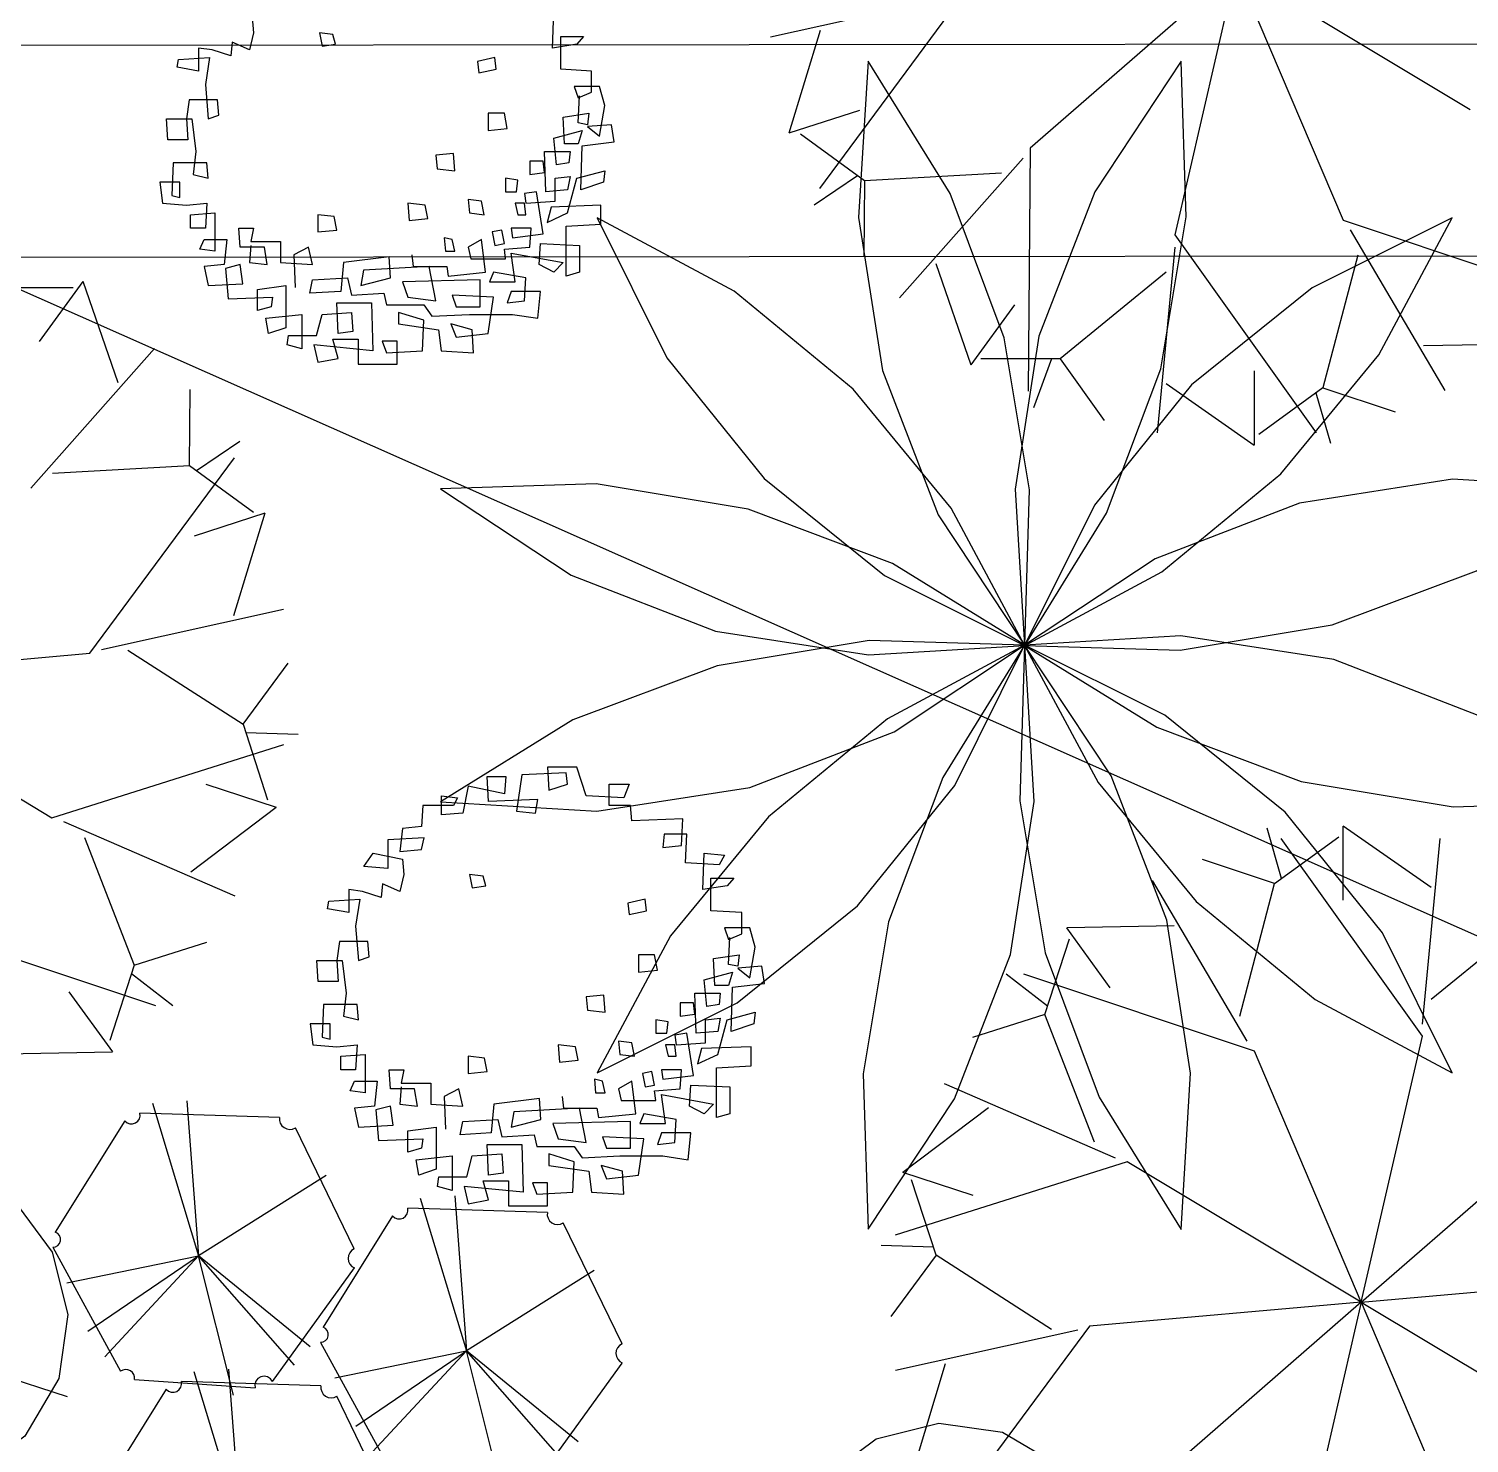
# Model space of a CAD drawing. Header units: millimetres. Extents: x 14950 to 15746, y 1103 to 1809.
# Drawn here: x 15449.818 to 15452.535, y 1468.151 to 1470.82 of the extents above; entities that cross this region are included whole.
import ezdxf
from ezdxf.xclip import XClip

# ---------------------------------------------------------------- set-up
doc = ezdxf.new("R2010")
doc.units = ezdxf.units.MM
doc.header["$LTSCALE"] = 10
doc.header["$MEASUREMENT"] = 0
doc.header["$XCLIPFRAME"] = 2
doc.layers.add('TZ-BASE', color=253, linetype='Continuous')

# ---------------------------------------------------------------- blocks, each defined once
blk = doc.blocks.new('JD-DGHCDGH7DFXH')
at = {"layer": 'TZ-BASE'}
for p, q in [((403.9344, -2.9129), (422.6982, -11.2342)), ((414.7624, -6.0924), (414.3739, -6.4306)), ((414.7624, -6.0924), (414.6469, -6.5943)), ((414.7624, -6.0924), (414.964, -6.5663)), ((414.7624, -6.0924), (415.204, -6.3573)), ((414.2493, -6.1377), (413.9766, -6.5066)), ((414.2275, -6.1448), (413.8839, -6.2212)), ((400.0113, -6.2471), (469.9112, -6.1855)), ((412.9062, -6.1838), (412.9087, -6.2127)), ((413.4728, -6.2416), (413.4753, -6.173)), ((412.9087, -6.2127), (412.9011, -6.2452)), ((413.0579, -6.2163), (413.0327, -6.2127)), ((413.0327, -6.2127), (413.0377, -6.238)), ((413.063, -6.2344), (413.0579, -6.2163)), ((413.488, -6.2199), (413.531, -6.2199)), ((413.488, -6.2814), (413.488, -6.2199)), ((413.531, -6.2199), (413.5183, -6.2344)), ((413.9775, -6.2087), (413.9186, -6.4025)), ((412.8303, -6.2452), (412.805, -6.2416)), ((412.805, -6.2416), (412.805, -6.285)), ((412.8657, -6.2561), (412.8303, -6.2452)), ((412.8682, -6.2308), (412.8657, -6.2561)), ((412.9011, -6.2452), (412.8682, -6.2308)), ((413.0377, -6.238), (413.063, -6.2344)), ((413.5183, -6.2344), (413.4728, -6.2416)), ((412.7645, -6.2778), (412.7671, -6.2633)), ((412.7671, -6.2633), (412.8252, -6.2597)), ((412.8252, -6.2597), (412.8177, -6.3103)), ((413.364, -6.2597), (413.3311, -6.2669)), ((413.3311, -6.2669), (413.3337, -6.2886)), ((413.3665, -6.2814), (413.364, -6.2597)), ((412.805, -6.285), (412.7645, -6.2778)), ((413.3337, -6.2886), (413.3665, -6.2814)), ((413.5461, -6.285), (413.488, -6.2814)), ((413.5461, -6.3248), (413.5461, -6.285)), ((412.8177, -6.3103), (412.8227, -6.3754)), ((413.5133, -6.3139), (413.5208, -6.3356)), ((413.5613, -6.3139), (413.5133, -6.3139)), ((413.5208, -6.3356), (413.5461, -6.3248)), ((413.5714, -6.3501), (413.5613, -6.3139)), ((412.7873, -6.3392), (412.7822, -6.3754)), ((412.8404, -6.3392), (412.7873, -6.3392)), ((412.8429, -6.3681), (412.8404, -6.3392)), ((413.5208, -6.3826), (413.5234, -6.332)), ((413.5613, -6.4079), (413.5714, -6.3501)), ((412.7443, -6.3754), (412.7924, -6.3754)), ((412.7468, -6.4151), (412.7443, -6.3754)), ((412.7822, -6.3754), (412.7848, -6.4151)), ((412.7924, -6.3754), (412.7999, -6.4368)), ((412.8227, -6.3754), (412.8429, -6.3681)), ((413.3817, -6.3645), (413.3514, -6.3645)), ((413.3514, -6.3645), (413.3514, -6.3971)), ((413.3868, -6.3934), (413.3817, -6.3645)), ((413.493, -6.3718), (413.5411, -6.3645)), ((413.4955, -6.4224), (413.493, -6.3718)), ((413.5385, -6.3862), (413.5208, -6.3826)), ((413.5411, -6.3645), (413.5385, -6.3862)), ((414.0516, -6.3593), (413.9186, -6.4025)), ((413.3514, -6.3971), (413.3868, -6.3934)), ((413.4753, -6.4115), (413.5284, -6.3971)), ((413.4804, -6.4621), (413.4753, -6.4115)), ((413.5284, -6.3971), (413.5208, -6.4224)), ((413.5841, -6.3862), (413.5385, -6.3898)), ((413.5385, -6.3898), (413.5613, -6.4079)), ((413.5891, -6.4187), (413.5841, -6.3862)), ((414.0613, -6.4922), (413.9402, -6.4042)), ((412.7848, -6.4151), (412.7468, -6.4151)), ((412.7999, -6.4368), (412.7949, -6.4802)), ((413.2856, -6.4404), (413.2527, -6.444)), ((413.2881, -6.473), (413.2856, -6.4404)), ((413.4576, -6.4368), (413.5057, -6.4368)), ((413.4601, -6.5127), (413.4576, -6.4368)), ((413.5208, -6.4224), (413.4955, -6.4224)), ((413.5057, -6.4368), (413.5031, -6.4585)), ((413.5259, -6.5091), (413.5284, -6.426)), ((413.5284, -6.426), (413.5891, -6.4187)), ((414.3739, -6.4306), (414.3701, -6.8893)), ((412.7569, -6.4585), (412.7544, -6.52)), ((412.8202, -6.4585), (412.7569, -6.4585)), ((412.8227, -6.4874), (412.8202, -6.4585)), ((413.2527, -6.444), (413.2552, -6.4694)), ((413.4551, -6.4549), (413.4298, -6.4549)), ((413.4298, -6.4549), (413.4298, -6.4802)), ((413.4576, -6.4766), (413.4551, -6.4549)), ((413.5031, -6.4585), (413.4804, -6.4621)), ((414.3604, -6.4491), (414.1274, -6.713)), ((412.7316, -6.4947), (412.7367, -6.5344)), ((412.7696, -6.4947), (412.7316, -6.4947)), ((412.7696, -6.5236), (412.7696, -6.4947)), ((412.7949, -6.4802), (412.8227, -6.4874)), ((413.2552, -6.4694), (413.2881, -6.473)), ((413.407, -6.491), (413.3842, -6.4874)), ((413.3842, -6.4874), (413.3842, -6.5127)), ((413.4045, -6.5127), (413.407, -6.491)), ((413.4298, -6.4802), (413.4576, -6.4766)), ((413.4778, -6.4874), (413.5057, -6.4838)), ((413.4778, -6.5308), (413.4778, -6.4874)), ((413.5057, -6.4838), (413.5006, -6.5091)), ((413.5006, -6.5525), (413.5183, -6.4874)), ((413.5183, -6.4874), (413.5714, -6.473)), ((413.5689, -6.4947), (413.5259, -6.5091)), ((413.5714, -6.473), (413.5689, -6.4947)), ((414.048, -6.4825), (413.9664, -6.538)), ((414.0613, -6.4922), (414.0601, -6.6357)), ((414.3196, -6.4775), (414.0613, -6.4922)), ((412.7544, -6.52), (412.7696, -6.5236)), ((413.3842, -6.5127), (413.4045, -6.5127)), ((413.4424, -6.5127), (413.4197, -6.5163)), ((413.4197, -6.5163), (413.4222, -6.5344)), ((413.4551, -6.5922), (413.4424, -6.5127)), ((413.5006, -6.5091), (413.4601, -6.5127)), ((412.7367, -6.5344), (412.7822, -6.538)), ((412.7822, -6.538), (412.8202, -6.5344)), ((412.8202, -6.5344), (412.8177, -6.5814)), ((413.2325, -6.538), (413.1996, -6.5344)), ((413.1996, -6.5344), (413.2021, -6.5669)), ((413.2375, -6.5633), (413.2325, -6.538)), ((413.3387, -6.5308), (413.3134, -6.5272)), ((413.3134, -6.5272), (413.316, -6.5525)), ((413.3438, -6.5561), (413.3387, -6.5308)), ((413.4197, -6.5344), (413.402, -6.5344)), ((413.402, -6.5344), (413.407, -6.5561)), ((413.4222, -6.5561), (413.4197, -6.5344)), ((413.4222, -6.5344), (413.4778, -6.5308)), ((413.4703, -6.5416), (413.4627, -6.5706)), ((413.5638, -6.538), (413.4703, -6.5416)), ((413.5638, -6.5742), (413.5638, -6.538)), ((412.7898, -6.5561), (412.8354, -6.5525)), ((412.7898, -6.5814), (412.7898, -6.5561)), ((412.8354, -6.5525), (412.8354, -6.6248)), ((413.0605, -6.5597), (413.0301, -6.5561)), ((413.0301, -6.5561), (413.0301, -6.5886)), ((413.0655, -6.585), (413.0605, -6.5597)), ((413.2021, -6.5669), (413.2375, -6.5633)), ((413.316, -6.5525), (413.3438, -6.5561)), ((413.407, -6.5561), (413.4222, -6.5561)), ((413.4627, -6.5706), (413.5006, -6.5525)), ((413.4981, -6.5778), (413.5638, -6.5742)), ((414.964, -6.5663), (415.3991, -6.7117)), ((400.0116, -6.6471), (469.9116, -6.5855)), ((412.8177, -6.5814), (412.7898, -6.5814)), ((412.8075, -6.6212), (412.8151, -6.6031)), ((412.8151, -6.6031), (412.8581, -6.6031)), ((412.8581, -6.6031), (412.8531, -6.6501)), ((412.8809, -6.5814), (412.9087, -6.5814)), ((412.8834, -6.6175), (412.8809, -6.5814)), ((412.9087, -6.5814), (412.9037, -6.6067)), ((413.0301, -6.5886), (413.0655, -6.585)), ((413.2831, -6.6031), (413.2679, -6.5995)), ((413.2679, -6.5995), (413.2704, -6.6248)), ((413.2881, -6.6248), (413.2831, -6.6031)), ((413.3387, -6.6031), (413.3134, -6.6175)), ((413.3463, -6.6645), (413.3387, -6.6031)), ((413.3767, -6.585), (413.359, -6.5886)), ((413.359, -6.5886), (413.364, -6.6139)), ((413.3817, -6.6103), (413.3767, -6.585)), ((413.3944, -6.5814), (413.3969, -6.5995)), ((413.4323, -6.5814), (413.3944, -6.5814)), ((413.3969, -6.5995), (413.4551, -6.5922)), ((413.4298, -6.6175), (413.4323, -6.5814)), ((413.4981, -6.6718), (413.4981, -6.5778)), ((414.6469, -6.5943), (414.9135, -6.9677)), ((414.9775, -6.5849), (415.1563, -6.8881)), ((412.8354, -6.6248), (412.8075, -6.6212)), ((412.9289, -6.6175), (412.8834, -6.6175)), ((412.9037, -6.6139), (412.9011, -6.6465)), ((412.9037, -6.6067), (412.9593, -6.6067)), ((412.934, -6.6501), (412.9289, -6.6175)), ((412.9593, -6.6067), (412.9593, -6.6465)), ((413.0124, -6.6175), (412.9846, -6.632)), ((413.02, -6.6501), (413.0124, -6.6175)), ((413.2704, -6.6248), (413.2881, -6.6248)), ((413.3134, -6.6175), (413.3185, -6.6392)), ((413.364, -6.6139), (413.3817, -6.6103)), ((413.3817, -6.6212), (413.4298, -6.6175)), ((413.3842, -6.6392), (413.3817, -6.6212)), ((413.3944, -6.6284), (413.493, -6.6465)), ((413.402, -6.6826), (413.3944, -6.6284)), ((413.4475, -6.6501), (413.45, -6.6103)), ((413.45, -6.6103), (413.5234, -6.6139)), ((413.5234, -6.6139), (413.5234, -6.6645)), ((414.6469, -6.6173), (414.6134, -6.9677)), ((412.8531, -6.6501), (412.8151, -6.6537)), ((412.8151, -6.6537), (412.8227, -6.6898)), ((412.8834, -6.6501), (412.8556, -6.6573)), ((412.8556, -6.6573), (412.8607, -6.7151)), ((412.8885, -6.6862), (412.8834, -6.6501)), ((412.9011, -6.6465), (412.934, -6.6501)), ((412.9593, -6.6465), (413.02, -6.6501)), ((412.9846, -6.632), (412.9871, -6.6935)), ((413.0782, -6.6465), (413.0731, -6.7007)), ((413.1642, -6.6356), (413.0782, -6.6465)), ((413.2401, -6.6537), (413.1161, -6.6609)), ((413.1667, -6.6754), (413.1642, -6.6356)), ((413.2072, -6.632), (413.2097, -6.6537)), ((413.2097, -6.6537), (413.273, -6.6537)), ((413.2527, -6.7188), (413.2401, -6.6537)), ((413.273, -6.6537), (413.2755, -6.6718)), ((413.3185, -6.6392), (413.3842, -6.6392)), ((413.4753, -6.6645), (413.4475, -6.6501)), ((413.493, -6.6465), (413.4753, -6.6645)), ((414.1958, -6.6479), (414.2621, -6.8392)), ((414.9918, -6.6325), (414.926, -6.8826)), ((412.5047, -6.7952), (412.5869, -6.6821)), ((412.6531, -6.8735), (412.5869, -6.6821)), ((413.0149, -6.7043), (413.02, -6.679)), ((413.02, -6.679), (413.0858, -6.6754)), ((413.0858, -6.6754), (413.0934, -6.7079)), ((413.1161, -6.6609), (413.1111, -6.6898)), ((413.1111, -6.6898), (413.1667, -6.6754)), ((413.3362, -6.679), (413.1895, -6.6826)), ((413.1895, -6.6826), (413.1996, -6.7115)), ((413.2755, -6.6718), (413.3463, -6.6645)), ((413.3362, -6.7296), (413.3362, -6.679)), ((413.3615, -6.6645), (413.3539, -6.6826)), ((413.3539, -6.6826), (413.402, -6.6826)), ((413.4222, -6.6754), (413.3615, -6.6645)), ((413.4197, -6.7188), (413.4222, -6.6754)), ((413.5234, -6.6645), (413.4981, -6.6718)), ((414.6305, -6.6642), (414.4302, -6.8279)), ((412.4187, -6.6934), (412.5684, -6.6934)), ((412.8227, -6.6898), (412.8885, -6.6862)), ((412.8607, -6.7151), (412.9441, -6.7115)), ((412.9163, -6.6971), (412.9694, -6.6898)), ((412.9163, -6.7368), (412.9163, -6.6971)), ((412.9441, -6.7115), (412.9416, -6.7296)), ((412.9694, -6.6898), (412.9694, -6.7694)), ((413.0731, -6.7007), (413.0149, -6.7043)), ((413.0934, -6.7079), (413.1541, -6.7043)), ((413.1541, -6.7043), (413.1591, -6.726)), ((413.1996, -6.7115), (413.2527, -6.7188)), ((413.2831, -6.7079), (413.2907, -6.7296)), ((413.3615, -6.7115), (413.2831, -6.7079)), ((413.3514, -6.7802), (413.3615, -6.7115)), ((413.3944, -6.7007), (413.3868, -6.7224)), ((413.45, -6.7007), (413.3944, -6.7007)), ((413.445, -6.7513), (413.45, -6.7007)), ((412.9416, -6.7296), (412.9163, -6.7368)), ((413.0655, -6.7224), (413.1313, -6.7224)), ((413.0681, -6.7802), (413.0655, -6.7224)), ((413.1313, -6.7224), (413.1338, -6.8127)), ((413.1591, -6.726), (413.23, -6.726)), ((413.23, -6.726), (413.2451, -6.7477)), ((413.2907, -6.7296), (413.3362, -6.7296)), ((413.3868, -6.7224), (413.4197, -6.7188)), ((414.3442, -6.7261), (414.2621, -6.8392)), ((412.9315, -6.7513), (412.9998, -6.7441)), ((412.9365, -6.7802), (412.9315, -6.7513)), ((412.9998, -6.7441), (412.9998, -6.8091)), ((413.0276, -6.7838), (413.0377, -6.7441)), ((413.0377, -6.7441), (413.0934, -6.7404)), ((413.0934, -6.7404), (413.0959, -6.7766)), ((413.1819, -6.7404), (413.1819, -6.7621)), ((413.23, -6.7549), (413.1819, -6.7404)), ((413.1819, -6.7621), (413.2578, -6.773)), ((413.2274, -6.8127), (413.23, -6.7549)), ((413.2451, -6.7477), (413.316, -6.7441)), ((413.2805, -6.7621), (413.2907, -6.7874)), ((413.321, -6.773), (413.2805, -6.7621)), ((413.316, -6.7441), (413.3969, -6.7441)), ((413.3969, -6.7441), (413.445, -6.7513)), ((412.9694, -6.7694), (412.9365, -6.7802)), ((412.9719, -6.8019), (412.9745, -6.7838)), ((412.9745, -6.7838), (413.0276, -6.7838)), ((413.0579, -6.791), (413.106, -6.791)), ((413.0681, -6.8272), (413.0579, -6.791)), ((413.0959, -6.7766), (413.0681, -6.7802)), ((413.106, -6.791), (413.106, -6.838)), ((413.2578, -6.773), (413.2628, -6.8127)), ((413.2907, -6.7874), (413.3514, -6.7802)), ((413.3235, -6.8164), (413.321, -6.773)), ((412.4885, -7.0722), (412.7216, -6.8084)), ((412.9998, -6.8091), (412.9719, -6.8019)), ((413.0225, -6.8019), (413.0301, -6.8344)), ((413.1338, -6.8127), (413.0225, -6.8019)), ((413.1515, -6.7947), (413.1591, -6.8164)), ((413.1794, -6.7947), (413.1515, -6.7947)), ((413.1591, -6.8164), (413.2274, -6.8127)), ((413.1794, -6.838), (413.1794, -6.7947)), ((413.2628, -6.8127), (413.3235, -6.8164)), ((415.1156, -6.8029), (415.3181, -6.799)), ((413.0301, -6.8344), (413.0681, -6.8272)), ((413.106, -6.838), (413.1794, -6.838)), ((414.4302, -6.8279), (414.2805, -6.8279)), ((414.4138, -6.8279), (414.3803, -6.9208)), ((414.4302, -6.8279), (414.5136, -6.9447)), ((414.6305, -6.8748), (414.7966, -6.9907)), ((414.7966, -6.8509), (414.7966, -6.9907)), ((412.7876, -7.0292), (412.7888, -6.8856)), ((414.926, -6.8826), (414.8049, -6.9706)), ((414.9127, -6.8923), (414.9402, -6.9871)), ((414.926, -6.8826), (415.0621, -6.9281)), ((412.8009, -7.0388), (412.8826, -6.9833)), ((412.5293, -7.0439), (412.7876, -7.0292)), ((412.5996, -7.3837), (412.8723, -7.0147)), ((412.7876, -7.0292), (412.9087, -7.1171)), ((412.7974, -7.162), (412.9303, -7.1188)), ((412.8715, -7.3126), (412.9303, -7.1188)), ((412.6214, -7.3766), (412.9651, -7.3001)), ((412.0866, -7.429), (412.5996, -7.3837)), ((412.6711, -7.3777), (412.8887, -7.5176)), ((412.8887, -7.5176), (412.974, -7.4022)), ((412.0866, -7.429), (412.5282, -7.6939)), ((412.8887, -7.5176), (412.935, -7.6599)), ((412.8938, -7.5332), (412.9925, -7.5363)), ((412.5282, -7.6939), (412.9657, -7.5557)), ((413.4629, -7.5984), (413.4655, -7.6417)), ((413.5186, -7.5984), (413.4629, -7.5984)), ((413.5363, -7.6526), (413.5186, -7.5984)), ((412.8185, -7.6308), (412.9515, -7.674)), ((413.3137, -7.6345), (413.3036, -7.6851)), ((413.382, -7.649), (413.3137, -7.6345)), ((413.3491, -7.6164), (413.3845, -7.6164)), ((413.3517, -7.6634), (413.3491, -7.6164)), ((413.3845, -7.6164), (413.382, -7.649)), ((413.4149, -7.6128), (413.4048, -7.6815)), ((413.4984, -7.6092), (413.4149, -7.6128)), ((413.4655, -7.6417), (413.5009, -7.6309)), ((413.5009, -7.6309), (413.4984, -7.6092)), ((413.5793, -7.6309), (413.6172, -7.6309)), ((413.5793, -7.6707), (413.5793, -7.6309)), ((413.6172, -7.6309), (413.6071, -7.6562)), ((413.2631, -7.6526), (413.2935, -7.6562)), ((413.2631, -7.6887), (413.2631, -7.6526)), ((413.2935, -7.6562), (413.2859, -7.6707)), ((413.4452, -7.6598), (413.3517, -7.6634)), ((413.4402, -7.6851), (413.4452, -7.6598)), ((413.6071, -7.6562), (413.5363, -7.6526)), ((412.79, -7.7962), (412.9515, -7.674)), ((413.2277, -7.6707), (413.2252, -7.7104)), ((413.2859, -7.6707), (413.2277, -7.6707)), ((413.3036, -7.6851), (413.2631, -7.6887)), ((413.4048, -7.6815), (413.4402, -7.6851)), ((413.6198, -7.6707), (413.5793, -7.6707)), ((413.6223, -7.6996), (413.6198, -7.6707)), ((412.5501, -7.701), (412.873, -7.8411)), ((413.1898, -7.714), (413.1847, -7.7574)), ((413.2252, -7.7104), (413.1898, -7.714)), ((413.7184, -7.696), (413.6223, -7.6996)), ((413.7159, -7.7466), (413.7184, -7.696)), ((414.8481, -7.8084), (414.8206, -7.7136)), ((414.9642, -7.8498), (414.9642, -7.71)), ((415.1303, -7.8259), (414.9642, -7.71)), ((412.5896, -7.7311), (412.6834, -7.9721)), ((413.2302, -7.7321), (413.1619, -7.7357)), ((413.1619, -7.7357), (413.1619, -7.7899)), ((413.2252, -7.7538), (413.2302, -7.7321)), ((413.683, -7.7249), (413.6805, -7.7502)), ((413.726, -7.7249), (413.683, -7.7249)), ((413.7235, -7.7791), (413.726, -7.7249)), ((414.8349, -7.818), (414.956, -7.73)), ((415.1139, -8.1064), (414.8473, -7.733)), ((415.1139, -8.0834), (415.1474, -7.733)), ((413.1164, -7.7863), (413.1341, -7.761)), ((413.1341, -7.761), (413.1898, -7.7719)), ((413.1847, -7.7574), (413.2252, -7.7538)), ((413.1898, -7.7719), (413.1923, -7.8008)), ((413.6805, -7.7502), (413.7159, -7.7466)), ((413.7564, -7.8297), (413.7589, -7.761)), ((413.7589, -7.761), (413.7968, -7.7646)), ((413.7968, -7.7646), (413.7867, -7.7827)), ((413.1619, -7.7899), (413.1164, -7.7863)), ((413.7867, -7.7827), (413.7235, -7.7791)), ((414.8349, -7.818), (414.6987, -7.7726)), ((413.1518, -7.8189), (413.1493, -7.8442)), ((413.1847, -7.8333), (413.1518, -7.8189)), ((413.1923, -7.8008), (413.1847, -7.8333)), ((413.3415, -7.8044), (413.3162, -7.8008)), ((413.3162, -7.8008), (413.3213, -7.8261)), ((413.3213, -7.8261), (413.3466, -7.8225)), ((413.3466, -7.8225), (413.3415, -7.8044)), ((413.8019, -7.8225), (413.7564, -7.8297)), ((413.7715, -7.808), (413.8145, -7.808)), ((413.7715, -7.8695), (413.7715, -7.808)), ((413.8145, -7.808), (413.8019, -7.8225)), ((414.7834, -8.1158), (414.6045, -7.8126)), ((414.7691, -8.0682), (414.8349, -7.818)), ((413.0481, -7.8658), (413.0506, -7.8514)), ((413.0506, -7.8514), (413.1088, -7.8478)), ((413.1139, -7.8333), (413.0886, -7.8297)), ((413.0886, -7.8297), (413.0886, -7.8731)), ((413.1088, -7.8478), (413.1012, -7.8984)), ((413.1493, -7.8442), (413.1139, -7.8333)), ((413.6476, -7.8478), (413.6147, -7.855)), ((413.6501, -7.8695), (413.6476, -7.8478)), ((413.0886, -7.8731), (413.0481, -7.8658)), ((413.6147, -7.855), (413.6172, -7.8767)), ((413.6172, -7.8767), (413.6501, -7.8695)), ((413.8297, -7.8731), (413.7715, -7.8695)), ((413.8297, -7.9128), (413.8297, -7.8731)), ((415.1303, -8.0365), (415.3306, -7.8728)), ((412.2882, -7.9029), (412.7233, -8.0483)), ((413.1012, -7.8984), (413.1063, -7.9634)), ((413.7968, -7.902), (413.8044, -7.9237)), ((413.8449, -7.902), (413.7968, -7.902)), ((413.855, -7.9381), (413.8449, -7.902)), ((414.6452, -7.8978), (414.4428, -7.9017)), ((414.5249, -8.0148), (414.4428, -7.9017)), ((412.6834, -7.9721), (412.8203, -7.9289)), ((413.0709, -7.9273), (413.0658, -7.9634)), ((413.124, -7.9273), (413.0709, -7.9273)), ((413.1265, -7.9562), (413.124, -7.9273)), ((413.8044, -7.9237), (413.8297, -7.9128)), ((413.8044, -7.9707), (413.807, -7.9201)), ((414.4016, -8.0651), (414.4478, -7.9228)), ((413.1063, -7.9634), (413.1265, -7.9562)), ((413.6653, -7.9526), (413.635, -7.9526)), ((413.635, -7.9526), (413.635, -7.9851)), ((413.6704, -7.9815), (413.6653, -7.9526)), ((413.7766, -7.9598), (413.8247, -7.9526)), ((413.7791, -8.0104), (413.7766, -7.9598)), ((413.8247, -7.9526), (413.8221, -7.9743)), ((413.8449, -7.996), (413.855, -7.9381)), ((412.6834, -7.9721), (412.6372, -8.1145)), ((412.6784, -7.9878), (412.7563, -8.0483)), ((413.0279, -7.9634), (413.0759, -7.9634)), ((413.0304, -8.0032), (413.0279, -7.9634)), ((413.0658, -7.9634), (413.0684, -8.0032)), ((413.0759, -7.9634), (413.0835, -8.0249)), ((413.635, -7.9851), (413.6704, -7.9815)), ((413.7589, -7.9996), (413.812, -7.9851)), ((413.8221, -7.9743), (413.8044, -7.9707)), ((413.812, -7.9851), (413.8044, -8.0104)), ((413.8677, -7.9743), (413.8221, -7.9779)), ((413.8221, -7.9779), (413.8449, -7.996)), ((413.8727, -8.0068), (413.8677, -7.9743)), ((414.4067, -8.0495), (414.3287, -7.989)), ((414.7969, -8.1344), (414.3617, -7.989)), ((413.0684, -8.0032), (413.0304, -8.0032)), ((413.764, -8.0502), (413.7589, -7.9996)), ((413.8044, -8.0104), (413.7791, -8.0104)), ((413.8095, -8.0972), (413.812, -8.014)), ((413.812, -8.014), (413.8727, -8.0068)), ((412.5601, -8.0225), (412.6423, -8.1356)), ((413.0835, -8.0249), (413.0785, -8.0683)), ((413.5692, -8.0285), (413.5363, -8.0321)), ((413.5363, -8.0321), (413.5388, -8.0574)), ((413.5717, -8.061), (413.5692, -8.0285)), ((413.7387, -8.043), (413.7134, -8.043)), ((413.7134, -8.043), (413.7134, -8.0683)), ((413.7412, -8.0646), (413.7387, -8.043)), ((413.7412, -8.0249), (413.7892, -8.0249)), ((413.7437, -8.1008), (413.7412, -8.0249)), ((413.7892, -8.0249), (413.7867, -8.0466)), ((413.0405, -8.0466), (413.038, -8.108)), ((413.1038, -8.0466), (413.0405, -8.0466)), ((413.0785, -8.0683), (413.1063, -8.0755)), ((413.1063, -8.0755), (413.1038, -8.0466)), ((413.5388, -8.0574), (413.5717, -8.061)), ((413.7134, -8.0683), (413.7412, -8.0646)), ((413.7867, -8.0466), (413.764, -8.0502)), ((413.8019, -8.0755), (413.855, -8.061)), ((413.855, -8.061), (413.8525, -8.0827)), ((414.4016, -8.0651), (414.2647, -8.1084)), ((414.4954, -8.3062), (414.4016, -8.0651)), ((413.0152, -8.0827), (413.0203, -8.1225)), ((413.0532, -8.0827), (413.0152, -8.0827)), ((413.0532, -8.1116), (413.0532, -8.0827)), ((413.6906, -8.0791), (413.6678, -8.0755)), ((413.6678, -8.0755), (413.6678, -8.1008)), ((413.6881, -8.1008), (413.6906, -8.0791)), ((413.7842, -8.0972), (413.7437, -8.1008)), ((413.7614, -8.0755), (413.7892, -8.0719)), ((413.7614, -8.1189), (413.7614, -8.0755)), ((413.7892, -8.0719), (413.7842, -8.0972)), ((413.7842, -8.1406), (413.8019, -8.0755)), ((413.8525, -8.0827), (413.8095, -8.0972)), ((413.0203, -8.1225), (413.0658, -8.1261)), ((413.038, -8.108), (413.0532, -8.1116)), ((413.0658, -8.1261), (413.1038, -8.1225)), ((413.1038, -8.1225), (413.1012, -8.1695)), ((413.5161, -8.1261), (413.4832, -8.1225)), ((413.4832, -8.1225), (413.4857, -8.155)), ((413.6223, -8.1189), (413.597, -8.1153)), ((413.597, -8.1153), (413.5995, -8.1406)), ((413.6274, -8.1442), (413.6223, -8.1189)), ((413.6678, -8.1008), (413.6881, -8.1008)), ((413.7032, -8.1225), (413.6855, -8.1225)), ((413.6855, -8.1225), (413.6906, -8.1442)), ((413.726, -8.1008), (413.7032, -8.1044)), ((413.7032, -8.1044), (413.7058, -8.1225)), ((413.7058, -8.1442), (413.7032, -8.1225)), ((413.7058, -8.1225), (413.7614, -8.1189)), ((413.7387, -8.1803), (413.726, -8.1008)), ((414.9985, -8.6083), (415.1139, -8.1064)), ((412.4398, -8.1395), (412.6423, -8.1356)), ((413.0734, -8.1442), (413.1189, -8.1406)), ((413.0734, -8.1695), (413.0734, -8.1442)), ((413.1189, -8.1406), (413.1189, -8.2128)), ((413.3441, -8.1478), (413.3137, -8.1442)), ((413.3137, -8.1442), (413.3137, -8.1767)), ((413.3491, -8.1731), (413.3441, -8.1478)), ((413.4857, -8.155), (413.5211, -8.1514)), ((413.5211, -8.1514), (413.5161, -8.1261)), ((413.5995, -8.1406), (413.6274, -8.1442)), ((413.6906, -8.1442), (413.7058, -8.1442)), ((413.7538, -8.1297), (413.7462, -8.1586)), ((413.7462, -8.1586), (413.7842, -8.1406)), ((413.8474, -8.1261), (413.7538, -8.1297)), ((413.8474, -8.1622), (413.8474, -8.1261)), ((414.9985, -8.6083), (414.7969, -8.1344)), ((413.1012, -8.1695), (413.0734, -8.1695)), ((413.1645, -8.1695), (413.1923, -8.1695)), ((413.167, -8.2056), (413.1645, -8.1695)), ((413.1923, -8.1695), (413.1872, -8.1948)), ((413.3137, -8.1767), (413.3491, -8.1731)), ((413.6602, -8.1731), (413.6425, -8.1767)), ((413.6425, -8.1767), (413.6476, -8.202)), ((413.6653, -8.1984), (413.6602, -8.1731)), ((413.678, -8.1695), (413.6805, -8.1875)), ((413.7159, -8.1695), (413.678, -8.1695)), ((413.7134, -8.2056), (413.7159, -8.1695)), ((413.7817, -8.1659), (413.8474, -8.1622)), ((413.7817, -8.2598), (413.7817, -8.1659)), ((413.0911, -8.2092), (413.0987, -8.1912)), ((413.0987, -8.1912), (413.1417, -8.1912)), ((413.1417, -8.1912), (413.1366, -8.2381)), ((413.2125, -8.2056), (413.167, -8.2056)), ((413.1872, -8.202), (413.1847, -8.2345)), ((413.1872, -8.1948), (413.2429, -8.1948)), ((413.2176, -8.2381), (413.2125, -8.2056)), ((413.2429, -8.1948), (413.2429, -8.2345)), ((413.296, -8.2056), (413.2682, -8.2201)), ((413.3036, -8.2381), (413.296, -8.2056)), ((413.5667, -8.1912), (413.5515, -8.1875)), ((413.5515, -8.1875), (413.554, -8.2128)), ((413.5717, -8.2128), (413.5667, -8.1912)), ((413.6223, -8.1912), (413.597, -8.2056)), ((413.597, -8.2056), (413.6021, -8.2273)), ((413.6299, -8.2526), (413.6223, -8.1912)), ((413.6476, -8.202), (413.6653, -8.1984)), ((413.6653, -8.2092), (413.7134, -8.2056)), ((413.6805, -8.1875), (413.7387, -8.1803)), ((413.7311, -8.2381), (413.7336, -8.1984)), ((413.7336, -8.1984), (413.807, -8.202)), ((413.807, -8.202), (413.807, -8.2526)), ((414.535, -8.3363), (414.212, -8.1962)), ((412.7179, -8.2323), (412.805, -8.5208)), ((412.7827, -8.228), (412.805, -8.5208)), ((413.1189, -8.2128), (413.0911, -8.2092)), ((413.2682, -8.2201), (413.2707, -8.2815)), ((413.4478, -8.2237), (413.3618, -8.2345)), ((413.4503, -8.2634), (413.4478, -8.2237)), ((413.4908, -8.2201), (413.4933, -8.2418)), ((413.554, -8.2128), (413.5717, -8.2128)), ((413.6021, -8.2273), (413.6678, -8.2273)), ((413.6678, -8.2273), (413.6653, -8.2092)), ((413.678, -8.2165), (413.7766, -8.2345)), ((413.6855, -8.2707), (413.678, -8.2165)), ((412.9575, -8.2594), (412.6942, -8.2515)), ((413.1366, -8.2381), (413.0987, -8.2418)), ((413.0987, -8.2418), (413.1063, -8.2779)), ((413.167, -8.2381), (413.1392, -8.2454)), ((413.1392, -8.2454), (413.1442, -8.3032)), ((413.1721, -8.2743), (413.167, -8.2381)), ((413.1847, -8.2345), (413.2176, -8.2381)), ((413.2429, -8.2345), (413.3036, -8.2381)), ((413.3618, -8.2345), (413.3567, -8.2888)), ((413.3997, -8.249), (413.3947, -8.2779)), ((413.5237, -8.2418), (413.3997, -8.249)), ((413.4933, -8.2418), (413.5565, -8.2418)), ((413.5363, -8.3068), (413.5237, -8.2418)), ((413.5565, -8.2418), (413.5591, -8.2598)), ((413.5591, -8.2598), (413.6299, -8.2526)), ((413.6451, -8.2526), (413.6375, -8.2707)), ((413.7058, -8.2634), (413.6451, -8.2526)), ((413.7589, -8.2526), (413.7311, -8.2381)), ((413.7766, -8.2345), (413.7589, -8.2526)), ((413.807, -8.2526), (413.7817, -8.2598)), ((414.2951, -8.2411), (414.1336, -8.3633)), ((412.6657, -8.2658), (412.5345, -8.4761)), ((413.0985, -8.5075), (412.9874, -8.2791)), ((413.1063, -8.2779), (413.1721, -8.2743)), ((413.1999, -8.2851), (413.253, -8.2779)), ((413.1999, -8.3249), (413.1999, -8.2851)), ((413.253, -8.2779), (413.253, -8.3574)), ((413.2985, -8.2924), (413.3036, -8.2671)), ((413.3036, -8.2671), (413.3694, -8.2634)), ((413.3694, -8.2634), (413.3769, -8.296)), ((413.3947, -8.2779), (413.4503, -8.2634)), ((413.6198, -8.2671), (413.4731, -8.2707)), ((413.4731, -8.2707), (413.4832, -8.2996)), ((413.6198, -8.3177), (413.6198, -8.2671)), ((413.6375, -8.2707), (413.6855, -8.2707)), ((413.7032, -8.3068), (413.7058, -8.2634)), ((414.9985, -8.6083), (415.3869, -8.2701)), ((413.1442, -8.3032), (413.2277, -8.2996)), ((413.2277, -8.2996), (413.2252, -8.3177)), ((413.3567, -8.2888), (413.2985, -8.2924)), ((413.3491, -8.3104), (413.4149, -8.3104)), ((413.3517, -8.3683), (413.3491, -8.3104)), ((413.3769, -8.296), (413.4377, -8.2924)), ((413.4149, -8.3104), (413.4174, -8.4008)), ((413.4377, -8.2924), (413.4427, -8.3141)), ((413.4427, -8.3141), (413.5135, -8.3141)), ((413.4832, -8.2996), (413.5363, -8.3068)), ((413.5135, -8.3141), (413.5287, -8.3357)), ((413.5667, -8.296), (413.5742, -8.3177)), ((413.6451, -8.2996), (413.5667, -8.296)), ((413.635, -8.3683), (413.6451, -8.2996)), ((413.678, -8.2888), (413.6704, -8.3104)), ((413.6704, -8.3104), (413.7032, -8.3068)), ((413.7336, -8.2888), (413.678, -8.2888)), ((413.7285, -8.3394), (413.7336, -8.2888)), ((413.2252, -8.3177), (413.1999, -8.3249)), ((413.2151, -8.3394), (413.2834, -8.3321)), ((413.2201, -8.3683), (413.2151, -8.3394)), ((413.2834, -8.3321), (413.2834, -8.3972)), ((413.3112, -8.3719), (413.3213, -8.3321)), ((413.3213, -8.3321), (413.3769, -8.3285)), ((413.3769, -8.3285), (413.3795, -8.3647)), ((413.4655, -8.3285), (413.4655, -8.3502)), ((413.5135, -8.343), (413.4655, -8.3285)), ((413.5287, -8.3357), (413.5995, -8.3321)), ((413.5742, -8.3177), (413.6198, -8.3177)), ((413.5995, -8.3321), (413.6805, -8.3321)), ((413.6805, -8.3321), (413.7285, -8.3394)), ((413.0458, -8.3691), (412.805, -8.5208)), ((413.253, -8.3574), (413.2201, -8.3683)), ((413.3795, -8.3647), (413.3517, -8.3683)), ((413.4655, -8.3502), (413.5414, -8.361)), ((413.511, -8.4008), (413.5135, -8.343)), ((413.5414, -8.361), (413.5464, -8.4008)), ((413.5641, -8.3502), (413.5742, -8.3755)), ((413.6046, -8.361), (413.5641, -8.3502)), ((413.5742, -8.3755), (413.635, -8.3683)), ((413.6071, -8.4044), (413.6046, -8.361)), ((414.5568, -8.3434), (414.1193, -8.4816)), ((414.2665, -8.4065), (414.1336, -8.3633)), ((414.9985, -8.6083), (414.5568, -8.3434)), ((413.2555, -8.39), (413.2581, -8.3719)), ((413.2834, -8.3972), (413.2555, -8.39)), ((413.2581, -8.3719), (413.3112, -8.3719)), ((413.3061, -8.39), (413.3137, -8.4225)), ((413.4174, -8.4008), (413.3061, -8.39)), ((413.3415, -8.3791), (413.3896, -8.3791)), ((413.3517, -8.4153), (413.3415, -8.3791)), ((413.3896, -8.3791), (413.3896, -8.4261)), ((413.4351, -8.3827), (413.4427, -8.4044)), ((413.4629, -8.3827), (413.4351, -8.3827)), ((413.4629, -8.4261), (413.4629, -8.3827)), ((414.1963, -8.5197), (414.15, -8.3773)), ((413.2232, -8.4117), (413.3104, -8.7002)), ((413.2881, -8.4074), (413.3104, -8.7002)), ((413.3137, -8.4225), (413.3517, -8.4153)), ((413.4427, -8.4044), (413.511, -8.4008)), ((413.5464, -8.4008), (413.6071, -8.4044)), ((413.171, -8.4452), (413.0398, -8.6555)), ((413.4629, -8.4388), (413.1995, -8.4309)), ((413.3896, -8.4261), (413.4629, -8.4261)), ((413.6038, -8.6869), (413.4927, -8.4585)), ((412.5296, -8.5045), (412.6576, -8.7386)), ((414.1912, -8.5041), (414.0926, -8.5009)), ((412.5563, -8.5713), (412.805, -8.5208)), ((412.5961, -8.6625), (412.805, -8.5208)), ((412.6279, -8.7113), (412.805, -8.5208)), ((413.0154, -8.6926), (412.805, -8.5208)), ((412.9861, -8.727), (412.805, -8.5208)), ((412.8707, -8.7835), (412.805, -8.5208)), ((414.1963, -8.5197), (414.111, -8.6351)), ((414.4139, -8.6596), (414.1963, -8.5197)), ((412.9442, -8.7578), (413.0988, -8.5436)), ((413.5511, -8.5484), (413.3104, -8.7002)), ((414.9985, -8.6083), (415.5115, -8.563)), ((414.9985, -8.6083), (414.4854, -8.6536)), ((414.9985, -8.6083), (414.61, -8.9465)), ((414.9985, -8.6083), (414.883, -9.1102)), ((414.9985, -8.6083), (415.2001, -9.0822)), ((414.9985, -8.6083), (415.4401, -8.8732)), ((414.4636, -8.6607), (414.12, -8.7371)), ((414.4854, -8.6536), (414.2127, -9.0225)), ((412.2253, -8.6792), (412.5569, -8.786)), ((413.035, -8.6839), (413.163, -8.918)), ((413.0616, -8.7507), (413.3104, -8.7002)), ((413.1014, -8.8418), (413.3104, -8.7002)), ((413.1332, -8.8907), (413.3104, -8.7002)), ((413.5208, -8.8719), (413.3104, -8.7002)), ((413.4915, -8.9064), (413.3104, -8.7002)), ((413.376, -8.9629), (413.3104, -8.7002)), ((413.4495, -8.9372), (413.6042, -8.7229)), ((412.7961, -8.7387), (412.8833, -9.0273)), ((412.861, -8.7345), (412.8833, -9.0273)), ((414.2136, -8.7247), (414.1547, -8.9185)), ((412.7439, -8.7722), (412.6127, -8.9825)), ((412.6842, -8.7541), (412.9114, -8.77)), ((413.0358, -8.7658), (412.7724, -8.7579)), ((413.1767, -9.0139), (413.0656, -8.7855))]:
    blk.add_line(p, q, dxfattribs=at)
for centre, radius, start, end in [((415.4138, -6.4966), 1.3653, 170.3031, 219.6968), ((412.8794, -7.1757), 1.4965, 352.5921, 37.4077), ((415.7091, -7.1387), 1.3653, 140.3031, 189.6968), ((413.1747, -6.4596), 1.4965, 322.5921, 7.4077), ((412.9817, -7.9435), 1.4965, 22.5921, 67.4077), ((414.8371, -6.0882), 1.3653, 200.3031, 249.6968), ((413.7885, -5.987), 1.4965, 292.5921, 337.4077), ((415.6438, -7.8424), 1.3653, 110.3031, 159.6968), ((413.4543, -8.5573), 1.4965, 52.5921, 97.4077), ((415.2354, -8.4191), 1.3653, 80.3031, 129.6968), ((414.1334, -6.0229), 1.3653, 230.3031, 279.6968), ((414.5563, -5.8847), 1.4965, 262.5921, 307.4077), ((414.1704, -8.8526), 1.4965, 82.5921, 127.4077), ((414.5933, -8.7144), 1.3653, 50.3031, 99.6968), ((413.4913, -6.3181), 1.3653, 260.3031, 309.6968), ((414.9382, -8.7503), 1.4965, 112.5921, 157.4077), ((413.0829, -6.8949), 1.3653, 290.3031, 339.6968), ((415.552, -8.2777), 1.4965, 142.5921, 187.4077), ((413.0176, -7.5986), 1.3653, 320.3031, 9.6968), ((415.8473, -7.5616), 1.4965, 172.5921, 217.4077), ((413.3128, -8.2407), 1.3653, 350.3031, 39.6968), ((415.745, -6.7938), 1.4965, 202.5921, 247.4077), ((413.8896, -8.6491), 1.3653, 20.3031, 69.6968), ((415.2724, -6.18), 1.4965, 232.5921, 277.4077)]:
    blk.add_arc(centre, radius, start, end, dxfattribs=at)
for centre, major_axis, start_param, end_param in [((412.6782, -8.2553), (0.011, 0.0122), 3.00222, 5.676192), ((412.977, -8.2624), (-0.0146, 0.0132), 0.579138, 2.861774), ((413.1835, -8.4346), (0.011, 0.0122), 3.00222, 5.676192), ((413.4823, -8.4418), (-0.0146, 0.0132), 0.579138, 2.861774), ((412.53, -8.4899), (-0.0108, 0.0097), 2.276356, 5.131948), ((413.1065, -8.5254), (-0.0146, 0.0131), 5.864129, 8.186988), ((413.0353, -8.6693), (-0.0108, 0.0097), 2.276356, 5.131948), ((413.6118, -8.7048), (-0.0146, 0.0131), 5.864129, 8.186988), ((412.6678, -8.7517), (0.0111, 0.0123), 5.300734, 7.673188), ((412.9284, -8.7655), (0.0118, 0.0131), 5.899195, 8.842463), ((412.7565, -8.7617), (0.011, 0.0122), 3.00222, 5.676192), ((413.0552, -8.7689), (-0.0146, 0.0132), 0.579138, 2.861774)]:
    blk.add_ellipse(centre, major_axis=major_axis, ratio=1, start_param=start_param, end_param=end_param, dxfattribs=at)
for centre in [(412.2412, -8.6485), (414.2181, -9.1536)]:
    blk.add_ellipse(centre, major_axis=(0.2123, 0.2361), ratio=1, dxfattribs=at)

msp = doc.modelspace()

# ---------------------------------------------------------------- block references
at = {"layer": 'TZ-BASE'}
ref = msp.add_blockref('JD-DGHCDGH7DFXH', (15037.333, 1477.0248), dxfattribs=at)
XClip(ref).set_block_clipping_path([(-0.066111234, 74.999970863), (699.933616811, 75.6206052864), (700.0658361092, -74.3793364424), (0.0661112341, -74.999970863)])

doc.saveas('drawing.dxf')
